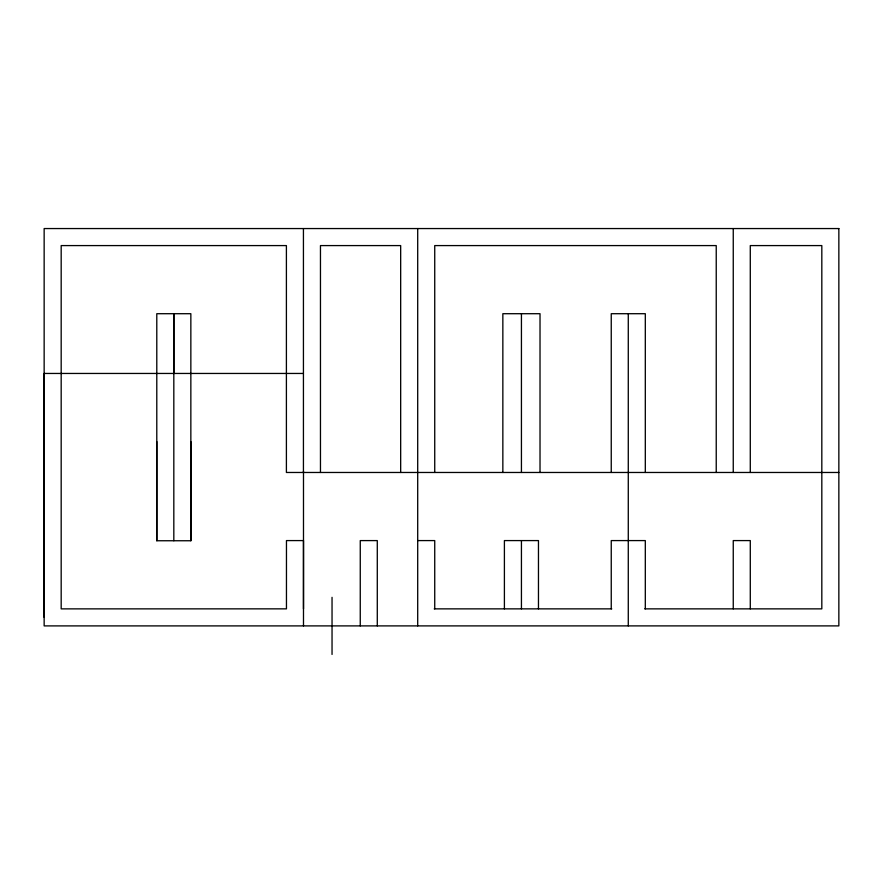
<?xml version="1.0" encoding="UTF-8"?>
<svg xmlns="http://www.w3.org/2000/svg" width="883" height="883" viewBox="0 0 883 883"><rect width="100%" height="100%" fill="white"/><g stroke="black" fill="none" stroke-linecap="round" stroke-linejoin="round"><path stroke-width="1.32" d="M190.849 441.577L190.849 540.749L156.788 540.749L156.788 441.577M173.819 373.454L173.819 313.708L173.819 540.749M303.487 608.851L303.498 540.584L286.467 540.584L286.456 608.851L61.181 608.873L61.181 245.584L286.401 245.584L286.401 472.471L838.85 472.471M360.253 625.892L360.264 540.595L377.284 540.595L377.284 625.892M303.432 373.454L44.15 373.454L44.15 617.394M417.703 540.584L434.734 540.584L434.734 608.862M434.215 608.862L611.764 608.862M644.745 608.862L821.819 608.862L821.819 245.584L750.285 245.584L750.285 472.471M750.285 608.862L750.285 540.584L733.254 540.584L733.254 608.862M733.254 228.554L733.254 472.471M716.234 472.471L716.234 245.584L434.734 245.584L434.734 472.471M645.307 472.471L645.307 313.708L611.246 313.708L611.246 472.471M645.307 608.862L645.307 540.584L611.246 540.584L611.246 608.862M628.277 313.708L628.277 625.892M540.021 472.471L540.021 313.708L502.846 313.708L502.846 472.471M538.464 608.862L538.464 540.584L504.403 540.584L504.403 608.862M521.434 313.708L521.434 472.471M521.434 540.584L521.434 608.862M417.703 228.554L417.703 625.892M400.672 472.471L400.672 245.584L320.463 245.584L320.463 472.471M332.041 597.338L332.041 654.446M303.487 471.39L303.487 625.881M303.432 228.554L303.432 472.471M190.849 540.749L190.849 313.708L156.788 313.708L156.788 540.749M838.85 228.554L44.15 228.554L44.15 625.904L838.85 625.892L838.85 228.554"/></g></svg>
